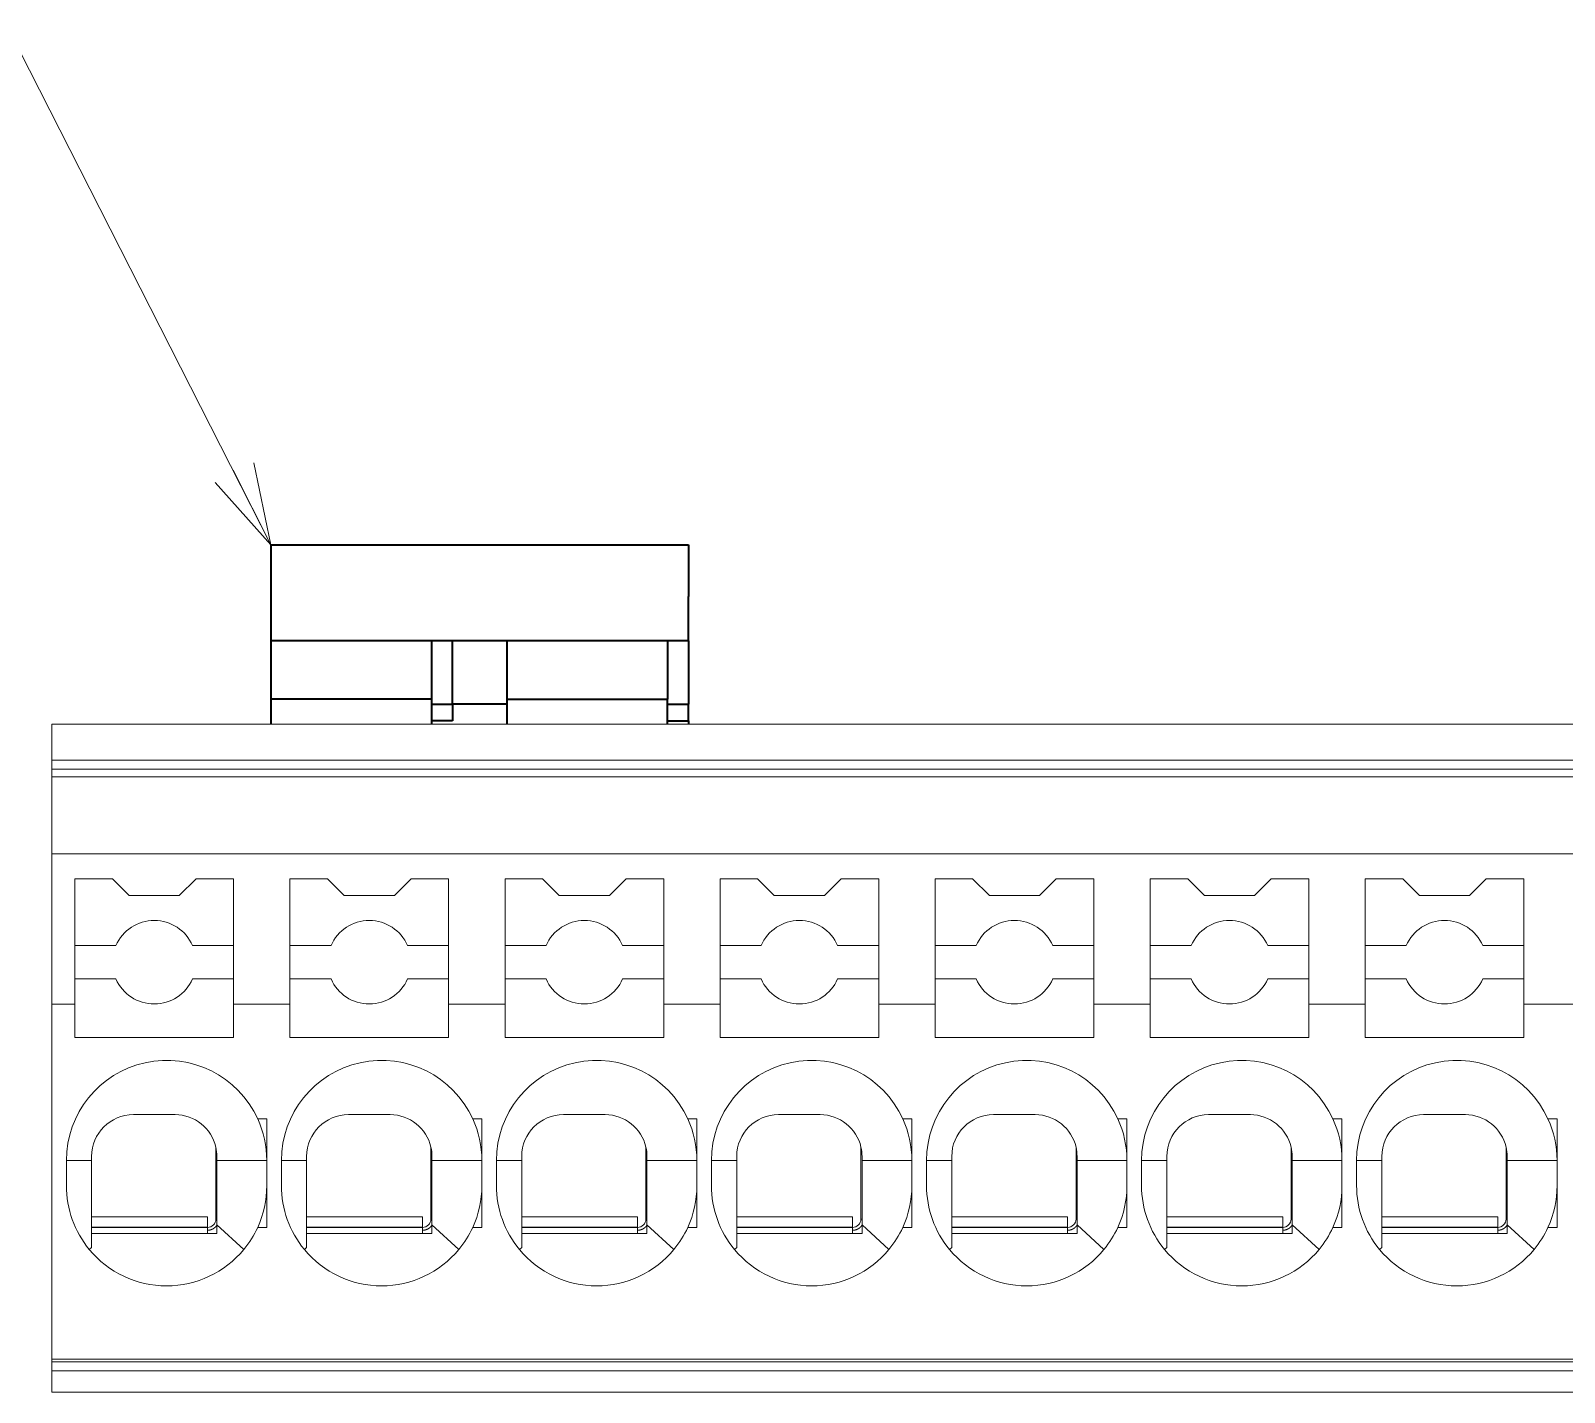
# Model space of a CAD drawing. Header units: millimetres. Extents: x 7 to 413, y 10 to 287.
# Drawn here: x 290.53 to 327.26, y 175.82 to 208.43 of the extents above; entities that cross this region are included whole.
import ezdxf

# ---------------------------------------------------------------- set-up
doc = ezdxf.new("R2010")
doc.units = ezdxf.units.MM
doc.layers.add('1', color=7, linetype='Continuous')
doc.layers.add('GR01_バルーン', color=7, linetype='Continuous')

# ---------------------------------------------------------------- blocks, each defined once
blk = doc.blocks.new('BLKF033')
at = {"layer": '1', "color": 7, "linetype": 'Continuous', "lineweight": 13}
for p, q in [((291.039, 190.959), (291.039, 191.819)), ((291.039, 191.819), (357.989, 191.819)), ((291.039, 190.743), (291.039, 190.959)), ((291.039, 190.959), (357.989, 190.959)), ((291.039, 190.56), (291.039, 190.743)), ((291.039, 190.743), (357.989, 190.743)), ((291.039, 188.719), (291.039, 190.56)), ((291.039, 190.56), (357.989, 190.56)), ((291.039, 185.112), (291.039, 188.719)), ((357.989, 188.719), (291.039, 188.719)), ((291.594, 188.119), (291.594, 186.519)), ((292.494, 188.119), (291.594, 188.119)), ((292.894, 187.719), (292.494, 188.119)), ((294.494, 188.119), (294.094, 187.719)), ((295.394, 188.119), (294.494, 188.119)), ((295.394, 186.519), (295.394, 188.119)), ((296.744, 188.119), (296.744, 186.519)), ((297.644, 188.119), (296.744, 188.119)), ((298.044, 187.719), (297.644, 188.119)), ((299.644, 188.119), (299.244, 187.719)), ((300.544, 188.119), (299.644, 188.119)), ((300.544, 186.519), (300.544, 188.119)), ((301.894, 188.119), (301.894, 186.519)), ((302.794, 188.119), (301.894, 188.119)), ((303.194, 187.719), (302.794, 188.119)), ((304.794, 188.119), (304.394, 187.719)), ((305.694, 188.119), (304.794, 188.119)), ((305.694, 186.519), (305.694, 188.119)), ((307.044, 188.119), (307.044, 186.519)), ((307.944, 188.119), (307.044, 188.119)), ((308.344, 187.719), (307.944, 188.119)), ((309.944, 188.119), (309.544, 187.719)), ((310.844, 188.119), (309.944, 188.119)), ((310.844, 186.519), (310.844, 188.119)), ((313.094, 188.119), (312.194, 188.119)), ((312.194, 188.119), (312.194, 186.519)), ((313.494, 187.719), (313.094, 188.119)), ((315.094, 188.119), (314.694, 187.719)), ((315.994, 188.119), (315.094, 188.119)), ((315.994, 186.519), (315.994, 188.119)), ((318.244, 188.119), (317.344, 188.119)), ((317.344, 188.119), (317.344, 186.519)), ((318.644, 187.719), (318.244, 188.119)), ((320.244, 188.119), (319.844, 187.719)), ((321.144, 188.119), (320.244, 188.119)), ((321.144, 186.519), (321.144, 188.119)), ((323.394, 188.119), (322.494, 188.119)), ((322.494, 188.119), (322.494, 186.519)), ((323.794, 187.719), (323.394, 188.119)), ((325.394, 188.119), (324.994, 187.719)), ((326.294, 188.119), (325.394, 188.119)), ((326.294, 186.519), (326.294, 188.119)), ((294.094, 187.719), (292.894, 187.719)), ((299.244, 187.719), (298.044, 187.719)), ((304.394, 187.719), (303.194, 187.719)), ((309.544, 187.719), (308.344, 187.719)), ((314.694, 187.719), (313.494, 187.719)), ((319.844, 187.719), (318.644, 187.719)), ((324.994, 187.719), (323.794, 187.719)), ((291.594, 186.519), (291.594, 185.719)), ((291.594, 186.519), (292.577, 186.519)), ((294.41, 186.519), (295.394, 186.519)), ((295.394, 185.719), (295.394, 186.519)), ((296.744, 186.519), (296.744, 185.719)), ((296.744, 186.519), (297.727, 186.519)), ((299.56, 186.519), (300.544, 186.519)), ((300.544, 185.719), (300.544, 186.519)), ((301.894, 186.519), (302.877, 186.519)), ((301.894, 186.519), (301.894, 185.719)), ((304.71, 186.519), (305.694, 186.519)), ((305.694, 185.719), (305.694, 186.519)), ((307.044, 186.519), (308.027, 186.519)), ((307.044, 186.519), (307.044, 185.719)), ((309.86, 186.519), (310.844, 186.519)), ((310.844, 185.719), (310.844, 186.519)), ((312.194, 186.519), (312.194, 185.719)), ((312.194, 186.519), (313.177, 186.519)), ((315.01, 186.519), (315.994, 186.519)), ((315.994, 185.719), (315.994, 186.519)), ((317.344, 186.519), (318.327, 186.519)), ((317.344, 186.519), (317.344, 185.719)), ((320.16, 186.519), (321.144, 186.519)), ((321.144, 185.719), (321.144, 186.519)), ((322.494, 186.519), (322.494, 185.719)), ((322.494, 186.519), (323.477, 186.519)), ((325.31, 186.519), (326.294, 186.519)), ((326.294, 185.719), (326.294, 186.519)), ((291.594, 185.719), (291.594, 185.112)), ((292.577, 185.719), (291.594, 185.719)), ((295.394, 185.719), (294.41, 185.719)), ((295.394, 185.112), (295.394, 185.719)), ((296.744, 185.719), (296.744, 185.112)), ((297.727, 185.719), (296.744, 185.719)), ((300.544, 185.719), (299.56, 185.719)), ((300.544, 185.112), (300.544, 185.719)), ((302.877, 185.719), (301.894, 185.719)), ((301.894, 185.719), (301.894, 185.112)), ((305.694, 185.719), (304.71, 185.719)), ((305.694, 185.112), (305.694, 185.719)), ((308.027, 185.719), (307.044, 185.719)), ((307.044, 185.719), (307.044, 185.112)), ((310.844, 185.719), (309.86, 185.719)), ((310.844, 185.112), (310.844, 185.719)), ((313.177, 185.719), (312.194, 185.719)), ((312.194, 185.719), (312.194, 185.112)), ((315.994, 185.719), (315.01, 185.719)), ((315.994, 185.112), (315.994, 185.719)), ((318.327, 185.719), (317.344, 185.719)), ((317.344, 185.719), (317.344, 185.112)), ((321.144, 185.719), (320.16, 185.719)), ((321.144, 185.112), (321.144, 185.719)), ((322.494, 185.719), (322.494, 185.112)), ((323.477, 185.719), (322.494, 185.719)), ((326.294, 185.719), (325.31, 185.719)), ((326.294, 185.112), (326.294, 185.719)), ((291.039, 176.611), (291.039, 185.112)), ((291.594, 185.112), (291.039, 185.112)), ((291.594, 185.112), (291.594, 184.319)), ((295.394, 184.319), (295.394, 185.112)), ((296.744, 185.112), (295.394, 185.112)), ((296.744, 185.112), (296.744, 184.319)), ((300.544, 184.319), (300.544, 185.112)), ((301.894, 185.112), (300.544, 185.112)), ((301.894, 185.112), (301.894, 184.319)), ((305.694, 184.319), (305.694, 185.112)), ((307.044, 185.112), (305.694, 185.112)), ((307.044, 185.112), (307.044, 184.319)), ((312.194, 185.112), (310.844, 185.112)), ((310.844, 184.319), (310.844, 185.112)), ((312.194, 185.112), (312.194, 184.319)), ((317.344, 185.112), (315.994, 185.112)), ((315.994, 184.319), (315.994, 185.112)), ((317.344, 185.112), (317.344, 184.319)), ((322.494, 185.112), (321.144, 185.112)), ((321.144, 184.319), (321.144, 185.112)), ((322.494, 185.112), (322.494, 184.319)), ((327.644, 185.112), (326.294, 185.112)), ((326.294, 184.319), (326.294, 185.112)), ((291.594, 184.319), (295.394, 184.319)), ((296.744, 184.319), (300.544, 184.319)), ((301.894, 184.319), (305.694, 184.319)), ((307.044, 184.319), (310.844, 184.319)), ((312.194, 184.319), (315.994, 184.319)), ((317.344, 184.319), (321.144, 184.319)), ((322.494, 184.319), (326.294, 184.319)), ((293.994, 182.469), (292.994, 182.469)), ((296.189, 182.369), (295.97, 182.369)), ((296.189, 181.369), (296.189, 182.369)), ((299.144, 182.469), (298.144, 182.469)), ((301.339, 182.369), (301.12, 182.369)), ((301.339, 181.369), (301.339, 182.369)), ((304.294, 182.469), (303.294, 182.469)), ((306.489, 182.369), (306.27, 182.369)), ((306.489, 181.369), (306.489, 182.369)), ((309.444, 182.469), (308.444, 182.469)), ((311.639, 182.369), (311.42, 182.369)), ((311.639, 181.369), (311.639, 182.369)), ((314.594, 182.469), (313.594, 182.469)), ((316.789, 182.369), (316.57, 182.369)), ((316.789, 181.369), (316.789, 182.369)), ((319.744, 182.469), (318.744, 182.469)), ((321.939, 182.369), (321.72, 182.369)), ((321.939, 181.369), (321.939, 182.369)), ((324.894, 182.469), (323.894, 182.469)), ((327.089, 182.369), (326.87, 182.369)), ((327.089, 181.369), (327.089, 182.369)), ((294.969, 181.691), (294.969, 179.969)), ((300.119, 181.691), (300.119, 179.969)), ((305.269, 181.691), (305.269, 179.969)), ((310.419, 181.691), (310.419, 179.969)), ((315.569, 181.691), (315.569, 179.969)), ((320.719, 181.691), (320.719, 179.969)), ((325.869, 181.691), (325.869, 179.969)), ((291.389, 181.369), (291.389, 180.769)), ((291.994, 181.369), (291.994, 180.019)), ((294.994, 179.969), (294.994, 181.369)), ((296.189, 180.769), (296.189, 181.369)), ((296.539, 181.369), (296.539, 180.769)), ((297.144, 181.369), (297.144, 180.019)), ((300.144, 179.969), (300.144, 181.369)), ((301.339, 180.769), (301.339, 181.369)), ((301.689, 181.369), (301.689, 180.769)), ((302.294, 181.369), (302.294, 180.019)), ((305.294, 179.969), (305.294, 181.369)), ((306.489, 180.769), (306.489, 181.369)), ((306.839, 181.369), (306.839, 180.769)), ((307.444, 181.369), (307.444, 180.019)), ((310.444, 179.969), (310.444, 181.369)), ((311.639, 180.769), (311.639, 181.369)), ((311.989, 181.369), (311.989, 180.769)), ((312.594, 181.369), (312.594, 180.019)), ((315.594, 179.969), (315.594, 181.369)), ((316.789, 180.769), (316.789, 181.369)), ((317.139, 181.369), (317.139, 180.769)), ((317.744, 181.369), (317.744, 180.019)), ((320.744, 179.969), (320.744, 181.369)), ((321.939, 180.769), (321.939, 181.369)), ((322.289, 181.369), (322.289, 180.769)), ((322.894, 181.369), (322.894, 180.019)), ((325.894, 179.969), (325.894, 181.369)), ((327.089, 180.769), (327.089, 181.369)), ((296.189, 179.769), (296.189, 180.769)), ((301.339, 179.769), (301.339, 180.769)), ((306.489, 179.769), (306.489, 180.769)), ((311.639, 179.769), (311.639, 180.769)), ((316.789, 179.769), (316.789, 180.769)), ((321.939, 179.769), (321.939, 180.769)), ((327.089, 179.769), (327.089, 180.769)), ((294.769, 180.019), (291.994, 180.019)), ((291.994, 180.019), (291.994, 179.773)), ((294.769, 180.019), (294.769, 179.773)), ((299.919, 180.019), (297.144, 180.019)), ((297.144, 180.019), (297.144, 179.773)), ((299.919, 180.019), (299.919, 179.773)), ((302.294, 180.019), (302.294, 179.773)), ((305.069, 180.019), (302.294, 180.019)), ((305.069, 180.019), (305.069, 179.773)), ((310.219, 180.019), (307.444, 180.019)), ((307.444, 180.019), (307.444, 179.773)), ((310.219, 180.019), (310.219, 179.773)), ((315.369, 180.019), (312.594, 180.019)), ((312.594, 180.019), (312.594, 179.773)), ((315.369, 180.019), (315.369, 179.773)), ((320.519, 180.019), (317.744, 180.019)), ((317.744, 180.019), (317.744, 179.773)), ((320.519, 180.019), (320.519, 179.773)), ((325.669, 180.019), (322.894, 180.019)), ((322.894, 180.019), (322.894, 179.773)), ((325.669, 180.019), (325.669, 179.773)), ((291.994, 179.773), (291.994, 179.769)), ((294.769, 179.769), (291.994, 179.769)), ((291.994, 179.769), (291.994, 179.619)), ((294.769, 179.619), (291.994, 179.619)), ((291.994, 179.619), (291.994, 179.291)), ((294.769, 179.773), (294.769, 179.769)), ((294.769, 179.769), (294.769, 179.7)), ((294.994, 179.619), (294.769, 179.619)), ((294.994, 179.969), (294.969, 179.969)), ((294.994, 179.834), (294.994, 179.969)), ((294.994, 179.822), (294.994, 179.834)), ((295.639, 179.24), (294.994, 179.834)), ((294.994, 179.619), (294.994, 179.822)), ((295.97, 179.769), (296.189, 179.769)), ((297.144, 179.773), (297.144, 179.769)), ((299.919, 179.769), (297.144, 179.769)), ((297.144, 179.769), (297.144, 179.619)), ((297.144, 179.619), (297.144, 179.291)), ((299.919, 179.619), (297.144, 179.619)), ((299.919, 179.773), (299.919, 179.769)), ((299.919, 179.769), (299.919, 179.7)), ((300.144, 179.619), (299.919, 179.619)), ((300.144, 179.969), (300.119, 179.969)), ((300.144, 179.834), (300.144, 179.969)), ((300.144, 179.822), (300.144, 179.834)), ((300.789, 179.24), (300.144, 179.834)), ((300.144, 179.619), (300.144, 179.822)), ((301.12, 179.769), (301.339, 179.769)), ((302.294, 179.773), (302.294, 179.769)), ((302.294, 179.769), (302.294, 179.619)), ((305.069, 179.769), (302.294, 179.769)), ((302.294, 179.619), (302.294, 179.291)), ((305.069, 179.619), (302.294, 179.619)), ((305.069, 179.773), (305.069, 179.769)), ((305.069, 179.769), (305.069, 179.7)), ((305.294, 179.619), (305.069, 179.619)), ((305.294, 179.969), (305.269, 179.969)), ((305.294, 179.834), (305.294, 179.969)), ((305.294, 179.822), (305.294, 179.834)), ((305.939, 179.24), (305.294, 179.834)), ((305.294, 179.619), (305.294, 179.822)), ((306.27, 179.769), (306.489, 179.769)), ((307.444, 179.773), (307.444, 179.769)), ((310.219, 179.769), (307.444, 179.769)), ((307.444, 179.769), (307.444, 179.619)), ((307.444, 179.619), (307.444, 179.291)), ((310.219, 179.619), (307.444, 179.619)), ((310.219, 179.773), (310.219, 179.769)), ((310.219, 179.769), (310.219, 179.7)), ((310.444, 179.619), (310.219, 179.619)), ((310.444, 179.969), (310.419, 179.969)), ((310.444, 179.834), (310.444, 179.969)), ((310.444, 179.822), (310.444, 179.834)), ((311.089, 179.24), (310.444, 179.834)), ((310.444, 179.619), (310.444, 179.822)), ((311.42, 179.769), (311.639, 179.769)), ((312.594, 179.773), (312.594, 179.769)), ((315.369, 179.769), (312.594, 179.769)), ((312.594, 179.769), (312.594, 179.619)), ((312.594, 179.619), (312.594, 179.291)), ((315.369, 179.619), (312.594, 179.619)), ((315.369, 179.773), (315.369, 179.769)), ((315.369, 179.769), (315.369, 179.7)), ((315.594, 179.619), (315.369, 179.619)), ((315.594, 179.969), (315.569, 179.969)), ((315.594, 179.834), (315.594, 179.969)), ((315.594, 179.822), (315.594, 179.834)), ((316.239, 179.24), (315.594, 179.834)), ((315.594, 179.619), (315.594, 179.822)), ((316.57, 179.769), (316.789, 179.769)), ((317.744, 179.773), (317.744, 179.769)), ((320.519, 179.769), (317.744, 179.769)), ((317.744, 179.769), (317.744, 179.619)), ((317.744, 179.619), (317.744, 179.291)), ((320.519, 179.619), (317.744, 179.619)), ((320.519, 179.773), (320.519, 179.769)), ((320.519, 179.769), (320.519, 179.7)), ((320.744, 179.619), (320.519, 179.619)), ((320.744, 179.969), (320.719, 179.969)), ((320.744, 179.834), (320.744, 179.969)), ((320.744, 179.822), (320.744, 179.834)), ((321.389, 179.24), (320.744, 179.834)), ((320.744, 179.619), (320.744, 179.822)), ((321.72, 179.769), (321.939, 179.769)), ((322.894, 179.773), (322.894, 179.769)), ((325.669, 179.769), (322.894, 179.769)), ((322.894, 179.769), (322.894, 179.619)), ((325.669, 179.619), (322.894, 179.619)), ((322.894, 179.619), (322.894, 179.291)), ((325.669, 179.773), (325.669, 179.769)), ((325.669, 179.769), (325.669, 179.7)), ((325.894, 179.619), (325.669, 179.619)), ((325.894, 179.969), (325.869, 179.969)), ((325.894, 179.834), (325.894, 179.969)), ((325.894, 179.822), (325.894, 179.834)), ((326.539, 179.24), (325.894, 179.834)), ((325.894, 179.619), (325.894, 179.822)), ((326.87, 179.769), (327.089, 179.769)), ((291.994, 179.291), (291.939, 179.24)), ((297.144, 179.291), (297.089, 179.24)), ((302.294, 179.291), (302.239, 179.24)), ((307.444, 179.291), (307.389, 179.24)), ((312.594, 179.291), (312.539, 179.24)), ((317.744, 179.291), (317.689, 179.24)), ((322.894, 179.291), (322.839, 179.24)), ((291.039, 176.548), (291.039, 176.611)), ((291.039, 176.611), (357.989, 176.611)), ((291.039, 176.333), (291.039, 176.548)), ((291.039, 176.548), (357.989, 176.548)), ((291.039, 176.333), (357.989, 176.333)), ((291.039, 175.819), (291.039, 176.333)), ((291.039, 175.819), (357.989, 175.819))]:
    blk.add_line(p, q, dxfattribs=at)
at = {"layer": '1', "color": 2, "linetype": 'Continuous', "lineweight": 13}
for p, q in [((291.994, 181.369), (291.389, 181.369)), ((294.994, 181.369), (296.189, 181.369)), ((297.144, 181.369), (296.539, 181.369)), ((300.144, 181.369), (301.339, 181.369)), ((302.294, 181.369), (301.689, 181.369)), ((305.294, 181.369), (306.489, 181.369)), ((307.444, 181.369), (306.839, 181.369)), ((310.444, 181.369), (311.639, 181.369)), ((312.594, 181.369), (311.989, 181.369)), ((315.594, 181.369), (316.789, 181.369)), ((317.744, 181.369), (317.139, 181.369)), ((320.744, 181.369), (321.939, 181.369)), ((322.894, 181.369), (322.289, 181.369)), ((325.894, 181.369), (327.089, 181.369)), ((291.994, 179.773), (294.769, 179.773)), ((297.144, 179.773), (299.919, 179.773)), ((302.294, 179.773), (305.069, 179.773)), ((307.444, 179.773), (310.219, 179.773)), ((312.594, 179.773), (315.369, 179.773)), ((317.744, 179.773), (320.519, 179.773)), ((322.894, 179.773), (325.669, 179.773))]:
    blk.add_line(p, q, dxfattribs=at)
at = {"layer": '1', "color": 7, "linetype": 'Continuous', "lineweight": 13}
for centre, radius, start, end in [((293.494, 186.119), 1, 23.5782, 156.4218), ((298.644, 186.119), 1, 23.5782, 156.4218), ((303.794, 186.119), 1, 23.5782, 156.4218), ((308.944, 186.119), 1, 23.5782, 156.4218), ((314.094, 186.119), 1, 23.5782, 156.4218), ((319.244, 186.119), 1, 23.5782, 156.4218), ((324.394, 186.119), 1, 23.5782, 156.4218), ((293.494, 186.119), 1, 203.5782, 336.4218), ((298.644, 186.119), 1, 203.5782, 336.4218), ((303.794, 186.119), 1, 203.5782, 336.4218), ((308.944, 186.119), 1, 203.5782, 336.4218), ((314.094, 186.119), 1, 203.5782, 336.4218), ((319.244, 186.119), 1, 203.5782, 336.4218), ((324.394, 186.119), 1, 203.5782, 336.4218), ((293.789, 181.369), 2.4, 24.6243, 180), ((298.939, 181.369), 2.4, 24.6243, 180), ((304.089, 181.369), 2.4, 24.6243, 180), ((309.239, 181.369), 2.4, 24.6243, 180), ((314.389, 181.369), 2.4, 24.6243, 180), ((319.539, 181.369), 2.4, 24.6243, 180), ((324.689, 181.369), 2.4, 24.6243, 180), ((292.994, 181.469), 1, 90, 180), ((293.994, 181.469), 1, 12.8386, 90), ((293.789, 181.369), 2.4, 0, 24.6243), ((298.144, 181.469), 1, 90, 180), ((299.144, 181.469), 1, 12.8386, 90), ((298.939, 181.369), 2.4, 0, 24.6243), ((303.294, 181.469), 1, 90, 180), ((304.294, 181.469), 1, 12.8386, 90), ((304.089, 181.369), 2.4, 0, 24.6243), ((308.444, 181.469), 1, 90, 180), ((309.444, 181.469), 1, 12.8386, 90), ((309.239, 181.369), 2.4, 0, 24.6243), ((313.594, 181.469), 1, 90, 180), ((314.594, 181.469), 1, 12.8386, 90), ((314.389, 181.369), 2.4, 0, 24.6243), ((318.744, 181.469), 1, 90, 180), ((319.744, 181.469), 1, 12.8386, 90), ((319.539, 181.369), 2.4, 0, 24.6243), ((323.894, 181.469), 1, 90, 180), ((324.894, 181.469), 1, 12.8386, 90), ((324.689, 181.369), 2.4, 0, 24.6243), ((293.994, 181.469), 1, 0, 12.8386), ((299.144, 181.469), 1, 0, 12.8386), ((304.294, 181.469), 1, 0, 12.8386), ((309.444, 181.469), 1, 0, 12.8386), ((314.594, 181.469), 1, 0, 12.8386), ((319.744, 181.469), 1, 0, 12.8386), ((324.894, 181.469), 1, 0, 12.8386), ((293.789, 180.769), 2.4, 180, 219.5698), ((293.789, 180.769), 2.4, 335.3757, 0), ((298.939, 180.769), 2.4, 180, 219.5698), ((298.939, 180.769), 2.4, 335.3757, 0), ((304.089, 180.769), 2.4, 180, 219.5698), ((304.089, 180.769), 2.4, 335.3757, 0), ((309.239, 180.769), 2.4, 180, 219.5698), ((309.239, 180.769), 2.4, 335.3757, 0), ((314.389, 180.769), 2.4, 180, 219.5698), ((314.389, 180.769), 2.4, 335.3757, 0), ((319.539, 180.769), 2.4, 180, 219.5698), ((319.539, 180.769), 2.4, 335.3757, 0), ((324.689, 180.769), 2.4, 180, 219.5698), ((324.689, 180.769), 2.4, 335.3757, 0), ((294.769, 179.969), 0.2, 270, 0), ((293.789, 180.769), 2.4, 320.4302, 335.3757), ((299.919, 179.969), 0.2, 270, 0), ((298.939, 180.769), 2.4, 320.4302, 335.3757), ((305.069, 179.969), 0.2, 270, 0), ((304.089, 180.769), 2.4, 320.4302, 335.3757), ((310.219, 179.969), 0.2, 270, 0), ((309.239, 180.769), 2.4, 320.4302, 335.3757), ((315.369, 179.969), 0.2, 270, 0), ((314.389, 180.769), 2.4, 320.4302, 335.3757), ((320.519, 179.969), 0.2, 270, 0), ((319.539, 180.769), 2.4, 320.4302, 335.3757), ((325.669, 179.969), 0.2, 270, 0), ((324.689, 180.769), 2.4, 320.4302, 335.3757), ((293.789, 180.769), 2.4, 219.5698, 320.4302), ((298.939, 180.769), 2.4, 219.5698, 320.4302), ((304.089, 180.769), 2.4, 219.5698, 320.4302), ((309.239, 180.769), 2.4, 219.5698, 320.4302), ((314.389, 180.769), 2.4, 219.5698, 320.4302), ((319.539, 180.769), 2.4, 219.5698, 320.4302), ((324.689, 180.769), 2.4, 219.5698, 320.4302)]:
    blk.add_arc(centre, radius, start, end, dxfattribs=at)
for points, knots in [([(291.994, 181.469), (291.994, 181.461), (291.994, 181.444), (291.994, 181.419), (291.994, 181.394), (291.994, 181.377), (291.994, 181.369)], [0, 0, 0, 0, 0.02490892, 0.04986087, 0.07492311, 0.1, 0.1, 0.1, 0.1]), ([(294.994, 181.369), (294.994, 181.378), (294.994, 181.394), (294.994, 181.419), (294.994, 181.444), (294.994, 181.461), (294.994, 181.469)], [0, 0, 0, 0, 0.02513732, 0.05024204, 0.07516802, 0.1, 0.1, 0.1, 0.1]), ([(297.144, 181.469), (297.144, 181.461), (297.144, 181.444), (297.144, 181.419), (297.144, 181.394), (297.144, 181.377), (297.144, 181.369)], [0, 0, 0, 0, 0.02490892, 0.04986087, 0.07492311, 0.1, 0.1, 0.1, 0.1]), ([(300.144, 181.369), (300.144, 181.378), (300.144, 181.394), (300.144, 181.419), (300.144, 181.444), (300.144, 181.461), (300.144, 181.469)], [0, 0, 0, 0, 0.02513732, 0.05024204, 0.07516802, 0.1, 0.1, 0.1, 0.1]), ([(302.294, 181.469), (302.294, 181.461), (302.294, 181.444), (302.294, 181.419), (302.294, 181.394), (302.294, 181.377), (302.294, 181.369)], [0, 0, 0, 0, 0.02490892, 0.04986087, 0.07492311, 0.1, 0.1, 0.1, 0.1]), ([(305.294, 181.369), (305.294, 181.378), (305.294, 181.394), (305.294, 181.419), (305.294, 181.444), (305.294, 181.461), (305.294, 181.469)], [0, 0, 0, 0, 0.02513732, 0.05024204, 0.07516802, 0.1, 0.1, 0.1, 0.1]), ([(307.444, 181.469), (307.444, 181.461), (307.444, 181.444), (307.444, 181.419), (307.444, 181.394), (307.444, 181.377), (307.444, 181.369)], [0, 0, 0, 0, 0.02490892, 0.04986087, 0.07492311, 0.1, 0.1, 0.1, 0.1]), ([(310.444, 181.369), (310.444, 181.378), (310.444, 181.394), (310.444, 181.419), (310.444, 181.444), (310.444, 181.461), (310.444, 181.469)], [0, 0, 0, 0, 0.02513732, 0.05024204, 0.07516802, 0.1, 0.1, 0.1, 0.1]), ([(312.594, 181.469), (312.594, 181.461), (312.594, 181.444), (312.594, 181.419), (312.594, 181.394), (312.594, 181.377), (312.594, 181.369)], [0, 0, 0, 0, 0.02490892, 0.04986087, 0.07492311, 0.1, 0.1, 0.1, 0.1]), ([(315.594, 181.369), (315.594, 181.378), (315.594, 181.394), (315.594, 181.419), (315.594, 181.444), (315.594, 181.461), (315.594, 181.469)], [0, 0, 0, 0, 0.02513732, 0.05024204, 0.07516802, 0.1, 0.1, 0.1, 0.1]), ([(317.744, 181.469), (317.744, 181.461), (317.744, 181.444), (317.744, 181.419), (317.744, 181.394), (317.744, 181.377), (317.744, 181.369)], [0, 0, 0, 0, 0.02490892, 0.04986087, 0.07492311, 0.1, 0.1, 0.1, 0.1]), ([(320.744, 181.369), (320.744, 181.378), (320.744, 181.394), (320.744, 181.419), (320.744, 181.444), (320.744, 181.461), (320.744, 181.469)], [0, 0, 0, 0, 0.02513732, 0.05024204, 0.07516802, 0.1, 0.1, 0.1, 0.1]), ([(322.894, 181.469), (322.894, 181.461), (322.894, 181.444), (322.894, 181.419), (322.894, 181.394), (322.894, 181.377), (322.894, 181.369)], [0, 0, 0, 0, 0.02490892, 0.04986087, 0.07492311, 0.1, 0.1, 0.1, 0.1]), ([(325.894, 181.369), (325.894, 181.378), (325.894, 181.394), (325.894, 181.419), (325.894, 181.444), (325.894, 181.461), (325.894, 181.469)], [0, 0, 0, 0, 0.02513732, 0.05024204, 0.07516802, 0.1, 0.1, 0.1, 0.1]), ([(294.821, 179.705), (294.816, 179.704), (294.808, 179.703), (294.797, 179.702), (294.788, 179.701), (294.783, 179.701), (294.779, 179.7), (294.777, 179.7), (294.774, 179.7), (294.772, 179.7), (294.77, 179.7), (294.769, 179.7)], [0, 0, 0, 0, 0.01384211, 0.02609884, 0.03273761, 0.0391508, 0.04215778, 0.04444388, 0.04567696, 0.04946432, 0.05220162, 0.05220162, 0.05220162, 0.05220162]), ([(294.821, 179.705), (294.821, 179.705), (294.821, 179.705), (294.823, 179.706), (294.827, 179.706), (294.832, 179.708), (294.838, 179.709), (294.844, 179.711), (294.85, 179.712), (294.855, 179.714), (294.861, 179.716), (294.866, 179.718), (294.871, 179.72), (294.877, 179.723), (294.882, 179.725), (294.887, 179.728), (294.893, 179.73), (294.899, 179.733), (294.904, 179.736), (294.909, 179.74), (294.915, 179.743), (294.92, 179.746), (294.925, 179.75), (294.93, 179.754), (294.935, 179.757), (294.94, 179.761), (294.945, 179.765), (294.949, 179.77), (294.954, 179.774), (294.958, 179.778), (294.963, 179.783), (294.967, 179.787), (294.971, 179.792), (294.975, 179.797), (294.979, 179.801), (294.983, 179.806), (294.987, 179.811), (294.99, 179.816), (294.993, 179.82), (294.994, 179.822)], [0, 0, 0, 0, 0.0001011, 0.0002022, 0.0061405, 0.0120787, 0.018017, 0.0239553, 0.0298936, 0.0358319, 0.0415563, 0.0472808, 0.0530052, 0.0587296, 0.0644541, 0.0706959, 0.0769378, 0.0831796, 0.0894214, 0.0956632, 0.1019051, 0.1081469, 0.1143887, 0.1206305, 0.1268724, 0.1331142, 0.1393561, 0.1455979, 0.1518397, 0.1580816, 0.1643234, 0.1705652, 0.1768071, 0.1830489, 0.1892908, 0.1955326, 0.2017744, 0.2080162, 0.2142581, 0.2142581, 0.2142581, 0.2142581]), ([(299.971, 179.705), (299.966, 179.704), (299.958, 179.703), (299.947, 179.702), (299.938, 179.701), (299.933, 179.701), (299.929, 179.7), (299.927, 179.7), (299.924, 179.7), (299.922, 179.7), (299.92, 179.7), (299.919, 179.7)], [0, 0, 0, 0, 0.01384211, 0.02609884, 0.03273761, 0.0391508, 0.04215778, 0.04444388, 0.04567696, 0.04946432, 0.05220162, 0.05220162, 0.05220162, 0.05220162]), ([(299.971, 179.705), (299.971, 179.705), (299.971, 179.705), (299.973, 179.706), (299.977, 179.706), (299.982, 179.708), (299.988, 179.709), (299.994, 179.711), (300, 179.712), (300.005, 179.714), (300.011, 179.716), (300.016, 179.718), (300.021, 179.72), (300.027, 179.723), (300.032, 179.725), (300.037, 179.728), (300.043, 179.73), (300.049, 179.733), (300.054, 179.736), (300.059, 179.74), (300.065, 179.743), (300.07, 179.746), (300.075, 179.75), (300.08, 179.754), (300.085, 179.757), (300.09, 179.761), (300.095, 179.765), (300.099, 179.77), (300.104, 179.774), (300.108, 179.778), (300.113, 179.783), (300.117, 179.787), (300.121, 179.792), (300.125, 179.797), (300.129, 179.801), (300.133, 179.806), (300.137, 179.811), (300.14, 179.816), (300.143, 179.82), (300.144, 179.822)], [0, 0, 0, 0, 0.0001011, 0.0002022, 0.0061405, 0.0120787, 0.018017, 0.0239553, 0.0298936, 0.0358319, 0.0415563, 0.0472808, 0.0530052, 0.0587296, 0.0644541, 0.0706959, 0.0769378, 0.0831796, 0.0894214, 0.0956632, 0.1019051, 0.1081469, 0.1143887, 0.1206305, 0.1268724, 0.1331142, 0.1393561, 0.1455979, 0.1518397, 0.1580816, 0.1643234, 0.1705652, 0.1768071, 0.1830489, 0.1892908, 0.1955326, 0.2017744, 0.2080162, 0.2142581, 0.2142581, 0.2142581, 0.2142581]), ([(305.121, 179.705), (305.116, 179.704), (305.108, 179.703), (305.097, 179.702), (305.088, 179.701), (305.083, 179.701), (305.078, 179.7), (305.075, 179.7), (305.072, 179.7), (305.07, 179.7), (305.069, 179.7)], [0, 0, 0, 0, 0.01384211, 0.02609884, 0.03273761, 0.0391508, 0.04267388, 0.04567695, 0.04946431, 0.05220161, 0.05220161, 0.05220161, 0.05220161]), ([(305.121, 179.705), (305.121, 179.705), (305.121, 179.705), (305.123, 179.706), (305.127, 179.706), (305.132, 179.708), (305.138, 179.709), (305.144, 179.711), (305.15, 179.712), (305.155, 179.714), (305.161, 179.716), (305.166, 179.718), (305.171, 179.72), (305.177, 179.723), (305.182, 179.725), (305.187, 179.728), (305.193, 179.73), (305.199, 179.733), (305.204, 179.736), (305.209, 179.74), (305.215, 179.743), (305.22, 179.746), (305.225, 179.75), (305.23, 179.754), (305.235, 179.757), (305.24, 179.761), (305.245, 179.765), (305.249, 179.77), (305.254, 179.774), (305.258, 179.778), (305.263, 179.783), (305.267, 179.787), (305.271, 179.792), (305.275, 179.797), (305.279, 179.801), (305.283, 179.806), (305.287, 179.811), (305.29, 179.816), (305.293, 179.82), (305.294, 179.822)], [0, 0, 0, 0, 0.0001011, 0.0002022, 0.0061405, 0.0120787, 0.018017, 0.0239553, 0.0298936, 0.0358319, 0.0415563, 0.0472808, 0.0530052, 0.0587296, 0.0644541, 0.0706959, 0.0769378, 0.0831796, 0.0894214, 0.0956632, 0.1019051, 0.1081469, 0.1143887, 0.1206305, 0.1268724, 0.1331142, 0.1393561, 0.1455979, 0.1518397, 0.1580816, 0.1643234, 0.1705652, 0.1768071, 0.1830489, 0.1892908, 0.1955326, 0.2017744, 0.2080162, 0.2142581, 0.2142581, 0.2142581, 0.2142581]), ([(310.271, 179.705), (310.266, 179.704), (310.258, 179.703), (310.247, 179.702), (310.238, 179.701), (310.233, 179.701), (310.229, 179.7), (310.227, 179.7), (310.224, 179.7), (310.222, 179.7), (310.22, 179.7), (310.219, 179.7)], [0, 0, 0, 0, 0.01384211, 0.02609884, 0.03273761, 0.0391508, 0.04215779, 0.04444388, 0.04567696, 0.04946432, 0.05220162, 0.05220162, 0.05220162, 0.05220162]), ([(310.271, 179.705), (310.271, 179.705), (310.271, 179.705), (310.273, 179.706), (310.277, 179.706), (310.282, 179.708), (310.288, 179.709), (310.294, 179.711), (310.3, 179.712), (310.305, 179.714), (310.311, 179.716), (310.316, 179.718), (310.321, 179.72), (310.327, 179.723), (310.332, 179.725), (310.337, 179.728), (310.343, 179.73), (310.349, 179.733), (310.354, 179.736), (310.359, 179.74), (310.365, 179.743), (310.37, 179.746), (310.375, 179.75), (310.38, 179.754), (310.385, 179.757), (310.39, 179.761), (310.395, 179.765), (310.399, 179.77), (310.404, 179.774), (310.408, 179.778), (310.413, 179.783), (310.417, 179.787), (310.421, 179.792), (310.425, 179.797), (310.429, 179.801), (310.433, 179.806), (310.437, 179.811), (310.44, 179.816), (310.443, 179.82), (310.444, 179.822)], [0, 0, 0, 0, 0.0001011, 0.0002022, 0.0061405, 0.0120787, 0.018017, 0.0239553, 0.0298936, 0.0358319, 0.0415563, 0.0472808, 0.0530052, 0.0587296, 0.0644541, 0.0706959, 0.0769378, 0.0831796, 0.0894214, 0.0956632, 0.1019051, 0.1081469, 0.1143887, 0.1206305, 0.1268724, 0.1331142, 0.1393561, 0.1455979, 0.1518397, 0.1580816, 0.1643234, 0.1705652, 0.1768071, 0.1830489, 0.1892908, 0.1955326, 0.2017744, 0.2080162, 0.2142581, 0.2142581, 0.2142581, 0.2142581]), ([(315.421, 179.705), (315.416, 179.704), (315.408, 179.703), (315.397, 179.702), (315.388, 179.701), (315.383, 179.701), (315.378, 179.7), (315.375, 179.7), (315.372, 179.7), (315.37, 179.7), (315.369, 179.7)], [0, 0, 0, 0, 0.01384211, 0.02609884, 0.03273761, 0.0391508, 0.04267388, 0.04567695, 0.04946431, 0.05220161, 0.05220161, 0.05220161, 0.05220161]), ([(315.421, 179.705), (315.421, 179.705), (315.421, 179.705), (315.423, 179.706), (315.427, 179.706), (315.432, 179.708), (315.438, 179.709), (315.444, 179.711), (315.45, 179.712), (315.455, 179.714), (315.461, 179.716), (315.466, 179.718), (315.471, 179.72), (315.477, 179.723), (315.482, 179.725), (315.487, 179.728), (315.493, 179.73), (315.499, 179.733), (315.504, 179.736), (315.509, 179.74), (315.515, 179.743), (315.52, 179.746), (315.525, 179.75), (315.53, 179.754), (315.535, 179.757), (315.54, 179.761), (315.545, 179.765), (315.549, 179.77), (315.554, 179.774), (315.558, 179.778), (315.563, 179.783), (315.567, 179.787), (315.571, 179.792), (315.575, 179.797), (315.579, 179.801), (315.583, 179.806), (315.587, 179.811), (315.59, 179.816), (315.593, 179.82), (315.594, 179.822)], [0, 0, 0, 0, 0.0001011, 0.0002022, 0.0061405, 0.0120787, 0.018017, 0.0239553, 0.0298936, 0.0358319, 0.0415563, 0.0472808, 0.0530052, 0.0587296, 0.0644541, 0.0706959, 0.0769378, 0.0831796, 0.0894214, 0.0956632, 0.1019051, 0.1081469, 0.1143887, 0.1206305, 0.1268724, 0.1331142, 0.1393561, 0.1455979, 0.1518397, 0.1580816, 0.1643234, 0.1705652, 0.1768071, 0.1830489, 0.1892908, 0.1955326, 0.2017744, 0.2080162, 0.2142581, 0.2142581, 0.2142581, 0.2142581]), ([(320.571, 179.705), (320.566, 179.704), (320.558, 179.703), (320.547, 179.702), (320.538, 179.701), (320.533, 179.701), (320.528, 179.7), (320.525, 179.7), (320.522, 179.7), (320.52, 179.7), (320.519, 179.7)], [0, 0, 0, 0, 0.01384211, 0.02609884, 0.03273761, 0.0391508, 0.04267388, 0.04567695, 0.04946431, 0.05220161, 0.05220161, 0.05220161, 0.05220161]), ([(320.571, 179.705), (320.571, 179.705), (320.571, 179.705), (320.573, 179.706), (320.577, 179.706), (320.582, 179.708), (320.588, 179.709), (320.594, 179.711), (320.6, 179.712), (320.605, 179.714), (320.611, 179.716), (320.616, 179.718), (320.621, 179.72), (320.627, 179.723), (320.632, 179.725), (320.637, 179.728), (320.643, 179.73), (320.649, 179.733), (320.654, 179.736), (320.659, 179.74), (320.665, 179.743), (320.67, 179.746), (320.675, 179.75), (320.68, 179.754), (320.685, 179.757), (320.69, 179.761), (320.695, 179.765), (320.699, 179.77), (320.704, 179.774), (320.708, 179.778), (320.713, 179.783), (320.717, 179.787), (320.721, 179.792), (320.725, 179.797), (320.729, 179.801), (320.733, 179.806), (320.737, 179.811), (320.74, 179.816), (320.743, 179.82), (320.744, 179.822)], [0, 0, 0, 0, 0.0001011, 0.0002022, 0.0061405, 0.0120787, 0.018017, 0.0239553, 0.0298936, 0.0358319, 0.0415563, 0.0472808, 0.0530052, 0.0587296, 0.0644541, 0.0706959, 0.0769378, 0.0831796, 0.0894214, 0.0956632, 0.1019051, 0.1081469, 0.1143887, 0.1206305, 0.1268724, 0.1331142, 0.1393561, 0.1455979, 0.1518397, 0.1580816, 0.1643234, 0.1705652, 0.1768071, 0.1830489, 0.1892908, 0.1955326, 0.2017744, 0.2080162, 0.2142581, 0.2142581, 0.2142581, 0.2142581]), ([(325.721, 179.705), (325.716, 179.704), (325.708, 179.703), (325.697, 179.702), (325.688, 179.701), (325.683, 179.701), (325.678, 179.7), (325.675, 179.7), (325.672, 179.7), (325.67, 179.7), (325.669, 179.7)], [0, 0, 0, 0, 0.01384211, 0.02609884, 0.03273761, 0.0391508, 0.04267388, 0.04567695, 0.04946431, 0.05220161, 0.05220161, 0.05220161, 0.05220161]), ([(325.721, 179.705), (325.721, 179.705), (325.721, 179.705), (325.723, 179.706), (325.727, 179.706), (325.732, 179.708), (325.738, 179.709), (325.744, 179.711), (325.75, 179.712), (325.755, 179.714), (325.761, 179.716), (325.766, 179.718), (325.771, 179.72), (325.777, 179.723), (325.782, 179.725), (325.787, 179.728), (325.793, 179.73), (325.799, 179.733), (325.804, 179.736), (325.809, 179.74), (325.815, 179.743), (325.82, 179.746), (325.825, 179.75), (325.83, 179.754), (325.835, 179.757), (325.84, 179.761), (325.845, 179.765), (325.849, 179.77), (325.854, 179.774), (325.858, 179.778), (325.863, 179.783), (325.867, 179.787), (325.871, 179.792), (325.875, 179.797), (325.879, 179.801), (325.883, 179.806), (325.887, 179.811), (325.89, 179.816), (325.893, 179.82), (325.894, 179.822)], [0, 0, 0, 0, 0.0001011, 0.0002022, 0.0061405, 0.0120787, 0.018017, 0.0239553, 0.0298936, 0.0358319, 0.0415563, 0.0472808, 0.0530052, 0.0587296, 0.0644541, 0.0706959, 0.0769378, 0.0831796, 0.0894214, 0.0956632, 0.1019051, 0.1081469, 0.1143887, 0.1206305, 0.1268724, 0.1331142, 0.1393561, 0.1455979, 0.1518397, 0.1580816, 0.1643234, 0.1705652, 0.1768071, 0.1830489, 0.1892908, 0.1955326, 0.2017744, 0.2080162, 0.2142581, 0.2142581, 0.2142581, 0.2142581])]:
    blk.add_open_spline(points, degree=3, knots=knots, dxfattribs=at)
at = {"layer": '1', "color": 2, "linetype": 'Continuous', "lineweight": 13}
for points in [[(294.769, 179.619), (294.769, 179.626), (294.769, 179.639), (294.769, 179.66), (294.769, 179.68), (294.769, 179.693), (294.769, 179.7)], [(299.919, 179.619), (299.919, 179.626), (299.919, 179.639), (299.919, 179.66), (299.919, 179.68), (299.919, 179.693), (299.919, 179.7)], [(305.069, 179.619), (305.069, 179.626), (305.069, 179.639), (305.069, 179.66), (305.069, 179.68), (305.069, 179.693), (305.069, 179.7)], [(310.219, 179.619), (310.219, 179.626), (310.219, 179.639), (310.219, 179.66), (310.219, 179.68), (310.219, 179.693), (310.219, 179.7)], [(315.369, 179.619), (315.369, 179.626), (315.369, 179.639), (315.369, 179.66), (315.369, 179.68), (315.369, 179.693), (315.369, 179.7)], [(320.519, 179.619), (320.519, 179.626), (320.519, 179.639), (320.519, 179.66), (320.519, 179.68), (320.519, 179.693), (320.519, 179.7)], [(325.669, 179.619), (325.669, 179.626), (325.669, 179.639), (325.669, 179.66), (325.669, 179.68), (325.669, 179.693), (325.669, 179.7)]]:
    blk.add_open_spline(points, degree=3, knots=[0, 0, 0, 0, 0.02023482, 0.04046964, 0.06070446, 0.08093928, 0.08093928, 0.08093928, 0.08093928], dxfattribs=at)
blk = doc.blocks.new('BLKF032')
at = {"layer": '1', "color": 7, "linetype": 'Continuous', "lineweight": 35}
for p, q in [((296.289, 196.119), (306.289, 196.119)), ((296.289, 196.119), (296.289, 194.879)), ((306.289, 196.119), (306.289, 194.879)), ((296.289, 194.879), (296.289, 194.232)), ((306.289, 194.232), (306.289, 194.879)), ((296.289, 194.232), (296.289, 193.819)), ((306.289, 193.819), (306.289, 194.232)), ((306.289, 193.819), (296.289, 193.819)), ((296.289, 193.819), (296.289, 192.419)), ((300.139, 192.419), (300.139, 193.819)), ((300.639, 192.299), (300.639, 193.819)), ((301.939, 193.819), (301.939, 192.419)), ((305.789, 193.819), (305.789, 192.419)), ((306.289, 193.819), (306.289, 192.299)), ((300.139, 192.419), (296.289, 192.419)), ((296.289, 192.419), (296.289, 191.819)), ((300.139, 191.819), (300.139, 192.419)), ((300.139, 192.299), (300.639, 192.299)), ((300.639, 192.311), (301.939, 192.311)), ((300.639, 192.299), (300.639, 191.904)), ((301.939, 192.419), (305.789, 192.419)), ((301.939, 192.419), (301.939, 191.819)), ((305.789, 191.819), (305.789, 192.419)), ((305.789, 192.299), (306.289, 192.299)), ((306.289, 191.904), (306.289, 192.299)), ((300.639, 191.904), (300.139, 191.904)), ((305.789, 191.904), (306.289, 191.904)), ((306.289, 191.904), (306.289, 191.819))]:
    blk.add_line(p, q, dxfattribs=at)
at = {"layer": '1', "color": 7, "linetype": 'Continuous', "lineweight": 13}
blk.add_blockref('BLKF033', (0, 0), dxfattribs=at)
blk = doc.blocks.new('FXTIP_ARROW_S')
at = {"color": 0, "linetype": 'Continuous', "lineweight": -2}
for q in [(-0.966, 0.259), (-1, 0), (-0.966, -0.259)]:
    blk.add_line((0, 0), q, dxfattribs=at)

msp = doc.modelspace()

# ---------------------------------------------------------------- linework, layer by layer
at = {"layer": 'GR01_バルーン', "color": 7, "linetype": 'Continuous', "lineweight": 13}
msp.add_line((296.289, 196.119), (290.03, 208.428), dxfattribs=at)

# ---------------------------------------------------------------- block references
at = {"layer": '1', "color": 7, "linetype": 'Continuous', "lineweight": 35}
msp.add_blockref('BLKF032', (0, 0), dxfattribs=at)
at = {"layer": 'GR01_バルーン', "color": 7, "linetype": 'Continuous', "lineweight": 13, "xscale": 2, "yscale": 2, "rotation": 296.9522803187714}
msp.add_blockref('FXTIP_ARROW_S', (296.289, 196.119), dxfattribs=at)

doc.saveas('drawing.dxf')
